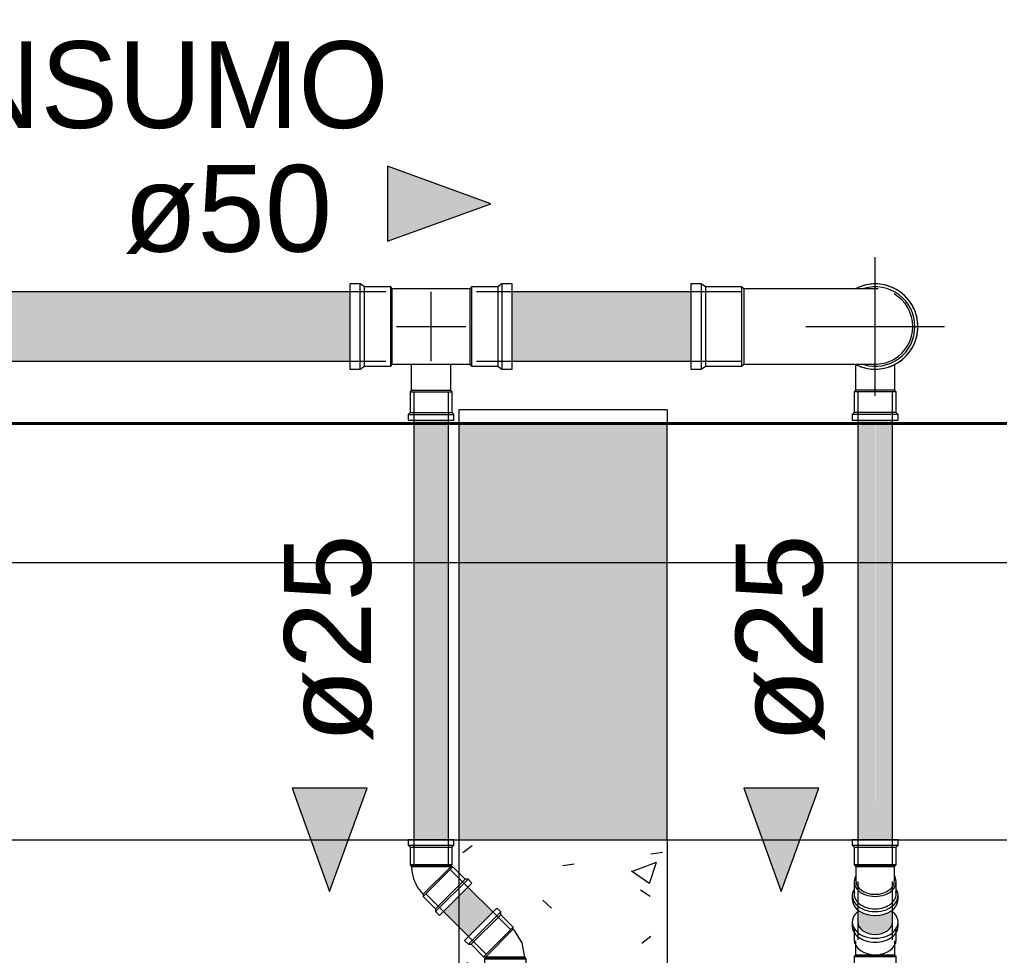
# Model space of a CAD drawing. Header units: metres. Extents: x 15 to 69.3, y -12.4 to 16.4.
# Drawn here: x 26.909 to 27.615, y 2.367 to 3.041 of the extents above; entities that cross this region are included whole.
import ezdxf

# ---------------------------------------------------------------- set-up
doc = ezdxf.new("R2010")
doc.units = ezdxf.units.M
doc.layers.add('1095_ARQ_BASE_COBERTA_dwg', color=7, linetype='Continuous', lineweight=5, true_color=0x767676)
doc.layers.add('A-FLOR', color=7, linetype='Continuous', lineweight=9, true_color=0x007f00)
for name, color, linetype, lineweight in [('A-DETL', 7, 'Continuous', 5), ('A-DETL-GENF', 7, 'Continuous', 5), ('A-WALL', 7, 'Continuous', 9), ('G-ANNO-TEXT', 7, 'Continuous', 5), ('KIRYA - PAREDE', 7, 'Continuous', 40), ('KIRYA - PAREDE VISTA', 7, 'Continuous', 15), ('KIRYA - PISO', 7, 'Continuous', 5), ('P-PIPE', 7, 'Continuous', 5), ('P-PIPE-CNTR', 7, 'Continuous', 5), ('P-PIPE-IDEN', 7, 'Continuous', 5), ('S-COLS', 7, 'Continuous', 5), ('VEGETAÇÃO', 7, 'Continuous', 5)]:
    doc.layers.add(name, color=color, linetype=linetype, lineweight=lineweight)
doc.styles.add('Arial_1', font='arial.ttf', dxfattribs={"height": 0.0625})
doc.styles.add('Century Gothic_3', font='GOTHIC.TTF', dxfattribs={"height": 0.0625})

# ---------------------------------------------------------------- blocks, each defined once
blk = doc.blocks.new('Pilar retangular - 15 x 30 cm-V18-AA')
at = {"layer": 'S-COLS', "true_color": 0xeaeaea}
h = blk.add_hatch(dxfattribs=at)
h.set_pattern_fill('FP_4', color=254, style=0, pattern_type=2)
h.set_pattern_definition([(50, (-13.363, 1.373), (0.18219, -0.015938), [0.01905, -0.20955]), (355, (-13.363, 1.373), (-0.035242, 0.191059), [0.01524, -0.16764]), (100.451, (-13.348, 1.371), (0.146942, 0.17512), [0.01619, -0.17809]), (46.184, (-13.363, 1.423), (0.271077, -0.042045), [0.02857, -0.31432]), (96.636, (-13.34, 1.42), (0.237407, 0.247433), [0.02429, -0.26714]), (351.184, (-13.363, 1.423), (0.237406, 0.24743), [0.02286, -0.25146]), (21, (-13.338, 1.411), (0.15162, -0.102267), [0.01905, -0.20955]), (326, (-13.338, 1.411), (0.061803, 0.18419), [0.01524, -0.16764]), (71.451, (-13.325, 1.402), (0.213418, 0.081924), [0.01619, -0.17809]), (37.5, (-13.363, 1.373), (0.0030864, 0.084551), [0.00838, -0.15723, 0.00838, -0.1618, -0.16827]), (37.5, (-13.363, 1.373), (0.0030864, 0.084551), [-0.33579, 0.00838, -0.15989]), (7.5, (-13.363, 1.373), (0.066816, 0.100178), [0.00838, -0.08865, 0.00838, -0.15342, -0.06413]), (7.5, (-13.363, 1.373), (0.066816, 0.100178), [-0.25883, 0.00838, -0.05575]), (327.5, (-13.42, 1.373), (0.1355866, -0.0057276), [0.00838, -0.05512, 0.00838, -0.18974, -0.26289]), (327.5, (-13.42, 1.373), (0.1355866, -0.0057276), [-0.26162, 0.00838, -0.25451]), (317.5, (-13.445, 1.373), (0.148125, 0.025429), [0.00838, -0.07417, 0.00838, -0.12319, -0.18669]), (317.5, (-13.445, 1.373), (0.148125, 0.025429), [-0.21412, 0.00838, -0.17831])])
h.paths.add_polyline_path([(-13.38163, 2.37221), (-13.38138, 2.36974), (-13.3814, 2.36997)])
h.paths.add_polyline_path([(-13.38108, 0), (-13.27781, 0), (-13.27781, 0.18357), (-13.2791, 0.1835), (-13.28212, 0.18406), (-13.28535, 0.18616), (-13.28631, 0.1872), (-13.28768, 0.18571), (-13.29057, 0.18405), (-13.29432, 0.18354), (-13.29837, 0.18375), (-13.30097, 0.18501), (-13.30496, 0.1849), (-13.30624, 0.18439), (-13.30807, 0.18393), (-13.31131, 0.1835), (-13.31695, 0.18449), (-13.3227, 0.18812), (-13.32362, 0.18917), (-13.32589, 0.19246), (-13.32756, 0.19713), (-13.32729, 0.20391), (-13.32724, 0.20427), (-13.32533, 0.20962), (-13.32534, 0.22094), (-13.32528, 0.24605), (-13.32618, 0.24699), (-13.32618, 0.26199), (-13.32756, 0.26339), (-13.32756, 0.26739), (-13.32381, 0.26739), (-13.32395, 0.5665), (-13.32781, 0.5665), (-13.32781, 0.5705), (-13.32641, 0.5719), (-13.32641, 0.5846), (-13.32535, 0.5857), (-13.32402, 0.59389), (-13.32155, 0.59987), (-13.31643, 0.60619), (-13.31072, 0.61043), (-13.3034, 0.6132), (-13.29685, 0.61419), (-13.29591, 0.6151), (-13.28321, 0.6151), (-13.28181, 0.6165), (-13.27781, 0.6165), (-13.27781, 2.45), (-13.42781, 2.45), (-13.42771, 2.42609), (-13.42289, 2.42154), (-13.4209, 2.42126), (-13.41834, 2.41871), (-13.42117, 2.41588), (-13.40326, 2.39797), (-13.40033, 2.4007), (-13.3976, 2.39767), (-13.39737, 2.39575), (-13.38862, 2.38701), (-13.38837, 2.38514), (-13.38242, 2.37623), (-13.38163, 2.37221), (-13.38012, 2.36521), (-13.37921, 2.36427), (-13.37921, 2.35157), (-13.37781, 2.35017), (-13.37781, 2.34617), (-13.38181, 2.34617), (-13.38181, 1.8338), (-13.37881, 1.8338), (-13.37881, 1.7662), (-13.38181, 1.7662), (-13.38166, 1.432), (-13.37781, 1.432), (-13.37781, 1.428), (-13.37921, 1.4266), (-13.37921, 1.4105), (-13.38027, 1.4094), (-13.38012, 1.39044), (-13.37921, 1.3895), (-13.37921, 1.3734), (-13.37781, 1.372), (-13.37781, 1.368), (-13.38181, 1.368), (-13.38155, 1.16739), (-13.37781, 1.16739), (-13.37806, 1.16339), (-13.37944, 1.16199), (-13.37944, 1.14699), (-13.38048, 1.14589), (-13.38028, 1.12269), (-13.37996, 1.10812), (-13.37823, 1.10324), (-13.37781, 1.1), (-13.37881, 1.09435), (-13.38223, 1.08886), (-13.38348, 1.08769), (-13.38677, 1.08541), (-13.39144, 1.08375), (-13.39771, 1.08395), (-13.39939, 1.0844), (-13.40329, 1.08596), (-13.40861, 1.08596), (-13.40971, 1.0849), (-13.42264, 1.0849), (-13.42381, 1.08375), (-13.42781, 1.0835), (-13.42781, 0)])
h.paths.add_polyline_path([(-13.28631, 0.2128), (-13.28493, 0.21429), (-13.28139, 0.21607), (-13.2791, 0.2165), (-13.27781, 0.2165), (-13.27781, 0.5835), (-13.28181, 0.5835), (-13.28339, 0.5849), (-13.29621, 0.58519), (-13.29701, 0.58596), (-13.29727, 0.58618), (-13.29774, 0.5857), (-13.29699, 0.58541), (-13.29621, 0.5846), (-13.29621, 0.5719), (-13.29481, 0.5705), (-13.29481, 0.5665), (-13.29881, 0.5665), (-13.29855, 0.26739), (-13.29481, 0.26739), (-13.29537, 0.26307), (-13.29644, 0.26199), (-13.29644, 0.24699), (-13.29748, 0.24589), (-13.29727, 0.21761), (-13.29724, 0.21631), (-13.29241, 0.2163), (-13.29049, 0.21594), (-13.28735, 0.21393), (-13.28656, 0.21308)])
h.paths.add_polyline_path([(-13.40835, 1.11404), (-13.40834, 1.11404), (-13.40829, 1.14605), (-13.40918, 1.14699), (-13.40918, 1.16199), (-13.41056, 1.16339), (-13.41056, 1.16739), (-13.40681, 1.16739), (-13.40695, 1.368), (-13.41081, 1.368), (-13.41081, 1.372), (-13.40941, 1.3734), (-13.40941, 1.3849), (-13.42091, 1.3849), (-13.42231, 1.3835), (-13.42631, 1.3835), (-13.42631, 1.3875), (-13.42781, 1.38736), (-13.42781, 1.1165), (-13.42349, 1.11594), (-13.42241, 1.11487), (-13.40947, 1.11487), (-13.40861, 1.11404)])
h.paths.add_polyline_path([(-13.42631, 1.4125), (-13.42631, 1.4165), (-13.42231, 1.4165), (-13.42091, 1.4151), (-13.40941, 1.4151), (-13.40941, 1.4266), (-13.41081, 1.428), (-13.41081, 1.432), (-13.40681, 1.432), (-13.40681, 1.7662), (-13.40981, 1.7662), (-13.40981, 1.78372), (-13.42781, 1.78273), (-13.42781, 1.4125), (-13.42646, 1.4125)])
h.paths.add_polyline_path([(-13.40981, 1.81628), (-13.40981, 1.8338), (-13.40681, 1.8338), (-13.40695, 2.34617), (-13.41081, 2.34617), (-13.41081, 2.35017), (-13.40941, 2.35157), (-13.40941, 2.36427), (-13.40811, 2.36537), (-13.40797, 2.36563), (-13.40814, 2.36594), (-13.4085, 2.36563), (-13.41003, 2.36571), (-13.41896, 2.37463), (-13.42094, 2.37463), (-13.42377, 2.37746), (-13.42094, 2.38029), (-13.42781, 2.38716), (-13.42781, 1.81719), (-13.41365, 1.81648)])
h.paths.add_polyline_path([(-13.27781, 2.75), (-13.27781, 2.76), (-13.42781, 2.76), (-13.42781, 2.75), (-13.38108, 2.75)])
at = {"layer": 'S-COLS', "color": 253, "true_color": 0xaaaaaa}
for p, q in [((-13.42781, 2.76), (-13.42781, 2.75)), ((-13.27781, 2.76), (-13.42781, 2.76)), ((-13.27781, 2.76), (-13.27781, 2.75)), ((-13.42781, 2.45), (-13.42781, 0)), ((-13.27781, 2.45), (-13.27781, 0))]:
    blk.add_line(p, q, dxfattribs=at)
blk = doc.blocks.new('1095_ARQ_BASE_COBERTA_dwg_A$C015C14DD-V19-AA')
at = {"layer": 'VEGETAÇÃO', "flags": 128}
blk.add_lwpolyline([(-13.756, 2.75), (-14.03026, 2.75), (-13.69068, 2.75)], dxfattribs=at)
blk = doc.blocks.new('1095_ARQ_BASE_COBERTA_dwg-3608433-AA')
at = {"layer": 'KIRYA - PAREDE'}
blk.add_line((-11.81796, 2.75), (-13.86098, 2.75), dxfattribs=at)
at = {"layer": 'KIRYA - PAREDE VISTA'}
for p, q in [((-13.46031, 2.75), (-15.98629, 2.75)), ((-14.09111, 2.75), (-11.81796, 2.75)), ((-11.81796, 2.75), (-14.07019, 2.75)), ((-13.62734, 2.75), (-13.96548, 2.75)), ((-13.62734, 2.75), (-13.79641, 2.75)), ((-13.41109, 2.75), (-13.58016, 2.75)), ((-13.24202, 2.75), (-13.58016, 2.75)), ((-11.81796, 2.75), (-13.43534, 2.75)), ((-13.24202, 2.75), (-13.41109, 2.75)), ((-13.19389, 2.75), (-12.49389, 2.75)), ((-12.49389, 2.75), (-13.19389, 2.75)), ((-13.09389, 2.75), (-12.59389, 2.75)), ((-12.59389, 2.75), (-13.09389, 2.75))]:
    blk.add_line(p, q, dxfattribs=at)
at = {"layer": 'KIRYA - PISO'}
for p, q in [((-11.81764, 2.75), (-15.98641, 2.75)), ((-11.81796, 2.75), (-15.98629, 2.75)), ((-11.81796, 2.75), (-15.98629, 2.75)), ((-11.81796, 2.75), (-15.98629, 2.75)), ((-11.81796, 2.75), (-15.98629, 2.75)), ((-11.8178, 2.75), (-15.5673, 2.75)), ((-11.8178, 2.75), (-13.5673, 2.75))]:
    blk.add_line(p, q, dxfattribs=at)
at = {"layer": 'KIRYA - PISO', "flags": 128}
blk.add_lwpolyline([(-11.81796, 2.75), (-15.81001, 2.75), (-15.98629, 2.75)], dxfattribs=at)
blk.add_blockref('1095_ARQ_BASE_COBERTA_dwg_A$C015C14DD-V19-AA', (0, 0))
blk = doc.blocks.new('AF_Soldavel_Curva 45_90 - Standard-3612645-AA')
at = {"layer": 'P-PIPE'}
for p, q in [((-13.25315, 2.85075), (-13.26065, 2.85075)), ((-13.26065, 2.85075), (-13.26065, 2.82)), ((-13.25015, 2.84865), (-13.25315, 2.85075)), ((-13.25315, 2.85075), (-13.25315, 2.82)), ((-13.22425, 2.84865), (-13.25015, 2.84865)), ((-13.25015, 2.84865), (-13.25015, 2.82)), ((-13.22255, 2.84715), (-13.22425, 2.84865)), ((-13.22425, 2.84865), (-13.22425, 2.82)), ((-13.22255, 2.84715), (-13.22255, 2.82)), ((-13.26065, 2.82), (-13.26065, 2.78925)), ((-13.25315, 2.82), (-13.25315, 2.78925)), ((-13.25015, 2.82), (-13.25015, 2.79135)), ((-13.22425, 2.82), (-13.22425, 2.79135)), ((-13.22255, 2.82), (-13.22255, 2.79285)), ((-13.26065, 2.78925), (-13.25315, 2.78925)), ((-13.25315, 2.78925), (-13.25015, 2.79135)), ((-13.25015, 2.79135), (-13.22425, 2.79135)), ((-13.22425, 2.79135), (-13.22255, 2.79285))]:
    blk.add_line(p, q, dxfattribs=at)
at = {"layer": 'P-PIPE', "flags": 128}
for points in [[(-13.12781, 2.84715), (-13.12788, 2.84715), (-13.12811, 2.84715), (-13.12849, 2.84715), (-13.12902, 2.84715), (-13.12969, 2.84715), (-13.13052, 2.84715), (-13.1315, 2.84715), (-13.13262, 2.84715), (-13.13388, 2.84715), (-13.13528, 2.84715), (-13.13683, 2.84715), (-13.13851, 2.84715), (-13.14033, 2.84715), (-13.14228, 2.84715), (-13.14435, 2.84715), (-13.14656, 2.84715), (-13.14888, 2.84715), (-13.15132, 2.84715), (-13.15388, 2.84715), (-13.15654, 2.84715), (-13.15931, 2.84715), (-13.16218, 2.84715), (-13.16515, 2.84715), (-13.16821, 2.84715), (-13.17136, 2.84715), (-13.17459, 2.84715), (-13.17789, 2.84715), (-13.18127, 2.84715), (-13.18471, 2.84715), (-13.18822, 2.84715), (-13.19178, 2.84715), (-13.19538, 2.84715), (-13.19903, 2.84715), (-13.20272, 2.84715), (-13.20644, 2.84715), (-13.21019, 2.84715), (-13.21396, 2.84715), (-13.21774, 2.84715), (-13.22152, 2.84715), (-13.22255, 2.84715)], [(-13.22255, 2.79285), (-13.21876, 2.79285), (-13.21498, 2.79285), (-13.2112, 2.79285), (-13.20745, 2.79285), (-13.20372, 2.79285), (-13.20003, 2.79285), (-13.19636, 2.79285), (-13.19274, 2.79285), (-13.18917, 2.79285), (-13.18565, 2.79285), (-13.18219, 2.79285), (-13.1788, 2.79285), (-13.17547, 2.79285), (-13.17222, 2.79285), (-13.16905, 2.79285), (-13.16597, 2.79285), (-13.16297, 2.79285), (-13.16008, 2.79285), (-13.15728, 2.79285), (-13.15458, 2.79285), (-13.152, 2.79285), (-13.14953, 2.79285), (-13.14717, 2.79285), (-13.14494, 2.79285), (-13.14283, 2.79285), (-13.14084, 2.79285), (-13.13899, 2.79285), (-13.13727, 2.79285), (-13.13569, 2.79285), (-13.13424, 2.79285), (-13.13294, 2.79285), (-13.13178, 2.79285), (-13.13077, 2.79285), (-13.1299, 2.79285), (-13.12918, 2.79285), (-13.12862, 2.79285), (-13.1282, 2.79285), (-13.12793, 2.79285), (-13.12781, 2.79285), (-13.12781, 2.79285)]]:
    blk.add_lwpolyline(points, dxfattribs=at)
at = {"layer": 'P-PIPE'}
for radius, start, end in [(0.03075, 101.97499, 117.48035), (0.03075, 0, 117.18011), (0.02865, 0, 106.38036), (0.03075, 83.30854, 96.68532), (0.02715, 84.69873, 91.79975), (0.03075, 41.97351, 78.02056), (0.02715, 0, 60), (0.03075, 23.3065, 36.68327), (0.03075, 0, 18.01852), (0.03075, 242.6621, 0), (0.02865, 253.38743, 0), (0.02715, 300.43865, 0), (0.03075, 341.98148, 0), (0.03075, 323.31673, 336.6935), (0.02715, 268.19018, 300), (0.03075, 281.97944, 318.02649), (0.03075, 242.38401, 258.02501), (0.03075, 263.31468, 276.69146)]:
    blk.add_arc((-13.12781, 2.82), radius, start, end, dxfattribs=at)
blk = doc.blocks.new('Joelho 45_90 - Agua Fria_Soldavel - MEP - Tigre - Standard-V26-AA')
at = {"layer": 'P-PIPE'}
for p, q in [((-13.14431, 2.39064), (-13.14431, 2.38781)), ((-13.14291, 2.38682), (-13.14291, 2.37784)), ((-13.11271, 2.37784), (-13.11271, 2.38682)), ((-13.11131, 2.38781), (-13.11131, 2.39064)), ((-13.14185, 2.36688), (-13.14291, 2.36578)), ((-13.14291, 2.36578), (-13.12781, 2.36578)), ((-13.14291, 2.36578), (-13.14291, 2.35308)), ((-13.12781, 2.36578), (-13.14291, 2.36578)), ((-13.12781, 2.36688), (-13.14185, 2.36688)), ((-13.14185, 2.36688), (-13.12781, 2.36688)), ((-13.13184, 2.36755), (-13.13156, 2.3675)), ((-13.11377, 2.36688), (-13.12781, 2.36688)), ((-13.12781, 2.36688), (-13.11377, 2.36688)), ((-13.12781, 2.36578), (-13.11271, 2.36578)), ((-13.11271, 2.36578), (-13.12781, 2.36578)), ((-13.12405, 2.3675), (-13.12377, 2.36755)), ((-13.11271, 2.36578), (-13.11377, 2.36688)), ((-13.11271, 2.35308), (-13.11271, 2.36578)), ((-13.14291, 2.35308), (-13.14431, 2.35168)), ((-13.14431, 2.35168), (-13.14431, 2.34768)), ((-13.14431, 2.35168), (-13.12781, 2.35168)), ((-13.14291, 2.35308), (-13.12781, 2.35308)), ((-13.12781, 2.35308), (-13.11271, 2.35308)), ((-13.12781, 2.35168), (-13.11131, 2.35168)), ((-13.11131, 2.35168), (-13.11271, 2.35308)), ((-13.11131, 2.34768), (-13.11131, 2.35168)), ((-13.14431, 2.34768), (-13.12781, 2.34768)), ((-13.12781, 2.34768), (-13.11131, 2.34768))]:
    blk.add_line(p, q, dxfattribs=at)
at = {"layer": 'P-PIPE', "flags": 128}
for points in [[(-13.14185, 2.36688), (-13.14185, 2.36746), (-13.14185, 2.36803), (-13.14185, 2.3686), (-13.14185, 2.36917), (-13.14185, 2.36974), (-13.14185, 2.3703), (-13.14185, 2.37086), (-13.14185, 2.37141), (-13.14185, 2.37195), (-13.14185, 2.37249), (-13.14185, 2.37301), (-13.14185, 2.37353), (-13.14185, 2.37404), (-13.14185, 2.37453), (-13.14185, 2.37501), (-13.14185, 2.37548), (-13.14185, 2.37594), (-13.14185, 2.37638), (-13.14185, 2.3768), (-13.14185, 2.37706)], [(-13.11377, 2.37706), (-13.11377, 2.37665), (-13.11377, 2.37622), (-13.11377, 2.37577), (-13.11377, 2.37531), (-13.11377, 2.37484), (-13.11377, 2.37435), (-13.11377, 2.37385), (-13.11377, 2.37334), (-13.11377, 2.37282), (-13.11377, 2.37229), (-13.11377, 2.37176), (-13.11377, 2.37121), (-13.11377, 2.37066), (-13.11377, 2.3701), (-13.11377, 2.36954), (-13.11377, 2.36897), (-13.11377, 2.3684), (-13.11377, 2.36782), (-13.11377, 2.36725), (-13.11377, 2.36688)]]:
    blk.add_lwpolyline(points, dxfattribs=at)
at = {"layer": 'P-PIPE'}
for centre, major_axis, start_param, end_param in [((-13.12781, 2.39064), (0.0165, 0), 2.439336, 4.712389), ((-13.12781, 2.39064), (0.0165, 0), 4.712389, 6.985442), ((-13.12781, 2.38781), (0.0165, 0), 3.070015, 4.712389), ((-13.12781, 2.39064), (0.0125, 0), 3.141593, 6.283185), ((-13.12781, 2.38781), (0.0165, 0), 4.712389, 6.354763), ((-13.12781, 2.37784), (0.0151, 0), 3.141593, 4.712389), ((-13.12781, 2.37784), (0.0151, 0), 3.141593, 4.712389), ((-13.12781, 2.37784), (0.0151, 0), 4.712389, 6.283185), ((-13.12781, 2.37784), (0.0151, 0), 4.712389, 6.283185), ((-13.12781, 2.37706), (0.01404, 0), 4.441885, 4.45059), ((-13.12781, 2.37706), (0.01404, 0), 4.974188, 4.982893)]:
    blk.add_ellipse(centre, major_axis=major_axis, ratio=0.707107, start_param=start_param, end_param=end_param, dxfattribs=at)
blk = doc.blocks.new('AF_Soldavel_Curva 45_90 - Standard-3502160-AA')
at = {"layer": 'P-PIPE'}
for p, q in [((-13.14185, 2.77411), (-13.14291, 2.77301)), ((-13.14291, 2.77301), (-13.14291, 2.75801)), ((-13.12781, 2.77301), (-13.14291, 2.77301)), ((-13.12781, 2.77411), (-13.14185, 2.77411)), ((-13.11377, 2.77411), (-13.12781, 2.77411)), ((-13.11271, 2.77301), (-13.12781, 2.77301)), ((-13.11271, 2.77301), (-13.11377, 2.77411)), ((-13.11271, 2.75801), (-13.11271, 2.77301)), ((-13.14291, 2.75801), (-13.14431, 2.75661)), ((-13.14431, 2.75661), (-13.14431, 2.75261)), ((-13.12781, 2.75661), (-13.14431, 2.75661)), ((-13.12781, 2.75801), (-13.14291, 2.75801)), ((-13.11271, 2.75801), (-13.12781, 2.75801)), ((-13.11131, 2.75661), (-13.12781, 2.75661)), ((-13.11131, 2.75661), (-13.11271, 2.75801)), ((-13.11131, 2.75261), (-13.11131, 2.75661)), ((-13.14431, 2.75261), (-13.12781, 2.75261)), ((-13.12781, 2.75261), (-13.11131, 2.75261))]:
    blk.add_line(p, q, dxfattribs=at)
at = {"layer": 'P-PIPE', "flags": 128}
for points in [[(-13.14185, 2.77411), (-13.14185, 2.78739), (-13.14185, 2.79288)], [(-13.11377, 2.79288), (-13.11377, 2.79183), (-13.11377, 2.77882), (-13.11377, 2.77411)]]:
    blk.add_lwpolyline(points, dxfattribs=at)
blk = doc.blocks.new('Joelho 45_90 - Agua Fria_Soldavel - MEP - Tigre - Standard-V27-AA')
at = {"layer": 'P-PIPE'}
for p, q in [((-13.14431, 2.45), (-13.14431, 2.446)), ((-13.12781, 2.45), (-13.14431, 2.45)), ((-13.11131, 2.45), (-13.12781, 2.45)), ((-13.11131, 2.446), (-13.11131, 2.45)), ((-13.14431, 2.446), (-13.14291, 2.4446)), ((-13.14431, 2.446), (-13.12781, 2.446)), ((-13.14291, 2.4446), (-13.14291, 2.4319)), ((-13.14291, 2.4446), (-13.12781, 2.4446)), ((-13.12781, 2.446), (-13.11131, 2.446)), ((-13.12781, 2.4446), (-13.11271, 2.4446)), ((-13.11271, 2.4446), (-13.11131, 2.446)), ((-13.11271, 2.4319), (-13.11271, 2.4446)), ((-13.14291, 2.4319), (-13.14185, 2.4308)), ((-13.12781, 2.4319), (-13.14291, 2.4319)), ((-13.14291, 2.4319), (-13.12781, 2.4319)), ((-13.14185, 2.4308), (-13.12781, 2.4308)), ((-13.12781, 2.4308), (-13.14185, 2.4308)), ((-13.11271, 2.4319), (-13.12781, 2.4319)), ((-13.12781, 2.4319), (-13.11271, 2.4319)), ((-13.12781, 2.4308), (-13.11377, 2.4308)), ((-13.11377, 2.4308), (-13.12781, 2.4308)), ((-13.11377, 2.4308), (-13.11271, 2.4319)), ((-13.14291, 2.41984), (-13.14291, 2.41086)), ((-13.11271, 2.41086), (-13.11271, 2.41984)), ((-13.14431, 2.40987), (-13.14431, 2.40704)), ((-13.11131, 2.40704), (-13.11131, 2.40987))]:
    blk.add_line(p, q, dxfattribs=at)
at = {"layer": 'P-PIPE', "flags": 128}
for points in [[(-13.14185, 2.4308), (-13.14185, 2.43022), (-13.14185, 2.42965), (-13.14185, 2.42908), (-13.14185, 2.42851), (-13.14185, 2.42794), (-13.14185, 2.42738), (-13.14185, 2.42682), (-13.14185, 2.42627), (-13.14185, 2.42573), (-13.14185, 2.42519), (-13.14185, 2.42467), (-13.14185, 2.42415), (-13.14185, 2.42364), (-13.14185, 2.42315), (-13.14185, 2.42267), (-13.14185, 2.4222), (-13.14185, 2.42175), (-13.14185, 2.4213), (-13.14185, 2.42088), (-13.14185, 2.42062)], [(-13.11377, 2.42062), (-13.11377, 2.42103), (-13.11377, 2.42146), (-13.11377, 2.42191), (-13.11377, 2.42237), (-13.11377, 2.42284), (-13.11377, 2.42333), (-13.11377, 2.42383), (-13.11377, 2.42434), (-13.11377, 2.42486), (-13.11377, 2.42539), (-13.11377, 2.42592), (-13.11377, 2.42647), (-13.11377, 2.42702), (-13.11377, 2.42758), (-13.11377, 2.42815), (-13.11377, 2.42871), (-13.11377, 2.42929), (-13.11377, 2.42986), (-13.11377, 2.43043), (-13.11377, 2.4308)]]:
    blk.add_lwpolyline(points, dxfattribs=at)
at = {"layer": 'P-PIPE'}
for centre, major_axis, start_param, end_param in [((-13.12781, 2.41984), (0.0151, 0), 2.779503, 4.712389), ((-13.12781, 2.41984), (0.0151, 0), 2.779503, 4.712389), ((-13.12781, 2.41984), (0.0151, 0), 4.712389, 6.65054), ((-13.12781, 2.41984), (0.0151, 0), 4.712389, 6.65054), ((-13.12781, 2.42062), (0.01404, 0), 3.141593, 4.712389), ((-13.12781, 2.42062), (0.01404, 0), 3.141593, 4.712389), ((-13.12781, 2.42062), (0.01404, 0), 4.712389, 6.283185), ((-13.12781, 2.42062), (0.01404, 0), 4.712389, 6.283185), ((-13.12781, 2.40987), (0.0165, 0), 2.741546, 4.712389), ((-13.12781, 2.41086), (0.0151, 0), 3.017762, 4.712389), ((-13.12781, 2.40987), (0.0165, 0), 4.712389, 6.683232), ((-13.12781, 2.41086), (0.0151, 0), 4.712389, 6.407016), ((-13.12781, 2.40704), (0.0165, 0), 3.141593, 4.712389), ((-13.12781, 2.40704), (0.0165, 0), 4.712389, 6.283185)]:
    blk.add_ellipse(centre, major_axis=major_axis, ratio=0.707107, start_param=start_param, end_param=end_param, dxfattribs=at)
blk = doc.blocks.new('Te_Reducao - Agua Fria_Soldavel - MEP - Tigre - Standard-3611339-AA')
at = {"layer": 'P-PIPE'}
for p, q in [((-13.49881, 2.85075), (-13.50631, 2.85075)), ((-13.50631, 2.85075), (-13.50631, 2.82)), ((-13.49581, 2.84865), (-13.49881, 2.85075)), ((-13.49881, 2.82), (-13.49881, 2.85075)), ((-13.47691, 2.84865), (-13.49581, 2.84865)), ((-13.49581, 2.82), (-13.49581, 2.84865)), ((-13.47581, 2.84715), (-13.47691, 2.84865)), ((-13.47691, 2.82), (-13.47691, 2.84865)), ((-13.44781, 2.84715), (-13.47581, 2.84715)), ((-13.47581, 2.82), (-13.47581, 2.84715)), ((-13.41981, 2.84715), (-13.44781, 2.84715)), ((-13.41871, 2.84865), (-13.41981, 2.84715)), ((-13.41981, 2.84715), (-13.41981, 2.82)), ((-13.39981, 2.84865), (-13.41871, 2.84865)), ((-13.41871, 2.84865), (-13.41871, 2.82)), ((-13.39681, 2.85075), (-13.39981, 2.84865)), ((-13.39981, 2.84865), (-13.39981, 2.82)), ((-13.38931, 2.85075), (-13.39681, 2.85075)), ((-13.39681, 2.85075), (-13.39681, 2.82)), ((-13.38931, 2.82), (-13.38931, 2.85075)), ((-13.50631, 2.82), (-13.50631, 2.78925)), ((-13.49881, 2.78925), (-13.49881, 2.82)), ((-13.49581, 2.79135), (-13.49581, 2.82)), ((-13.47691, 2.79135), (-13.47691, 2.82)), ((-13.47581, 2.79285), (-13.47581, 2.82)), ((-13.41981, 2.82), (-13.41981, 2.79285)), ((-13.41871, 2.82), (-13.41871, 2.79135)), ((-13.39981, 2.82), (-13.39981, 2.79135)), ((-13.39681, 2.82), (-13.39681, 2.78925)), ((-13.38931, 2.78925), (-13.38931, 2.82)), ((-13.50631, 2.78925), (-13.49881, 2.78925)), ((-13.49881, 2.78925), (-13.49581, 2.79135)), ((-13.49581, 2.79135), (-13.47691, 2.79135)), ((-13.47691, 2.79135), (-13.47581, 2.79285)), ((-13.47581, 2.79285), (-13.44781, 2.79285)), ((-13.44781, 2.79285), (-13.41981, 2.79285)), ((-13.41981, 2.79285), (-13.41871, 2.79135)), ((-13.41871, 2.79135), (-13.39981, 2.79135)), ((-13.39981, 2.79135), (-13.39681, 2.78925)), ((-13.39681, 2.78925), (-13.38931, 2.78925))]:
    blk.add_line(p, q, dxfattribs=at)
blk = doc.blocks.new('Joelho 45_90 - Agua Fria_Soldavel - MEP - Tigre - Standard-V31-AA')
at = {"layer": 'P-PIPE'}
for p, q in [((-13.40043, 2.4008), (-13.42377, 2.37746)), ((-13.3976, 2.39797), (-13.40043, 2.4008)), ((-13.42094, 2.37463), (-13.3976, 2.39797)), ((-13.41896, 2.37463), (-13.3976, 2.39599)), ((-13.3976, 2.39599), (-13.3976, 2.39797)), ((-13.38862, 2.38701), (-13.3976, 2.39599)), ((-13.38862, 2.38701), (-13.40998, 2.36565)), ((-13.40998, 2.36565), (-13.38862, 2.38701)), ((-13.3886, 2.38548), (-13.38862, 2.38701)), ((-13.40845, 2.36563), (-13.3886, 2.38548)), ((-13.3886, 2.38548), (-13.40845, 2.36563)), ((-13.42377, 2.37746), (-13.42094, 2.37463)), ((-13.42094, 2.37463), (-13.41896, 2.37463)), ((-13.41896, 2.37463), (-13.40998, 2.36565)), ((-13.40998, 2.36565), (-13.40845, 2.36563)), ((-13.40835, 2.36537), (-13.40941, 2.36427)), ((-13.40845, 2.36563), (-13.40835, 2.36537)), ((-13.38027, 2.36537), (-13.40835, 2.36537)), ((-13.40835, 2.36537), (-13.38027, 2.36537)), ((-13.37921, 2.36427), (-13.38027, 2.36537)), ((-13.40941, 2.36427), (-13.37921, 2.36427)), ((-13.40941, 2.36427), (-13.40941, 2.35157)), ((-13.37921, 2.36427), (-13.40941, 2.36427)), ((-13.37921, 2.35157), (-13.37921, 2.36427)), ((-13.40941, 2.35157), (-13.41081, 2.35017)), ((-13.40941, 2.35157), (-13.37921, 2.35157)), ((-13.37781, 2.35017), (-13.37921, 2.35157)), ((-13.41081, 2.35017), (-13.41081, 2.34617)), ((-13.41081, 2.35017), (-13.37781, 2.35017)), ((-13.41081, 2.34617), (-13.37781, 2.34617)), ((-13.37781, 2.34617), (-13.37781, 2.35017))]:
    blk.add_line(p, q, dxfattribs=at)
at = {"layer": 'P-PIPE', "flags": 128}
blk.add_lwpolyline([(-13.38027, 2.36537), (-13.38222, 2.37573), (-13.38782, 2.38467), (-13.3886, 2.38548)], dxfattribs=at)
blk = doc.blocks.new('Joelho 45_90 - Agua Fria_Soldavel - MEP - Tigre - Standard-V32-AA')
at = {"layer": 'P-PIPE'}
for p, q in [((-13.46431, 2.45), (-13.46431, 2.446)), ((-13.43131, 2.45), (-13.46431, 2.45)), ((-13.43131, 2.446), (-13.43131, 2.45)), ((-13.46431, 2.446), (-13.46291, 2.4446)), ((-13.46431, 2.446), (-13.43131, 2.446)), ((-13.46291, 2.4446), (-13.46291, 2.4319)), ((-13.46291, 2.4446), (-13.43271, 2.4446)), ((-13.43271, 2.4446), (-13.43131, 2.446)), ((-13.43271, 2.4319), (-13.43271, 2.4446)), ((-13.46291, 2.4319), (-13.46185, 2.4308)), ((-13.43271, 2.4319), (-13.46291, 2.4319)), ((-13.46291, 2.4319), (-13.43271, 2.4319)), ((-13.46185, 2.4308), (-13.43377, 2.4308)), ((-13.43377, 2.4308), (-13.46185, 2.4308)), ((-13.43366, 2.43055), (-13.45352, 2.41069)), ((-13.45352, 2.41069), (-13.43366, 2.43055)), ((-13.45349, 2.40916), (-13.43213, 2.43052)), ((-13.43213, 2.43052), (-13.45349, 2.40916)), ((-13.43377, 2.4308), (-13.43271, 2.4319)), ((-13.43213, 2.43052), (-13.43366, 2.43055)), ((-13.42315, 2.42154), (-13.43213, 2.43052)), ((-13.44451, 2.40018), (-13.42315, 2.42154)), ((-13.4438, 2.39891), (-13.42117, 2.42154)), ((-13.44168, 2.39537), (-13.41834, 2.41871)), ((-13.42117, 2.42154), (-13.42315, 2.42154)), ((-13.41834, 2.41871), (-13.42117, 2.42154)), ((-13.45352, 2.41069), (-13.45349, 2.40916)), ((-13.45349, 2.40916), (-13.44451, 2.40018)), ((-13.44451, 2.40018), (-13.44451, 2.3982)), ((-13.44451, 2.3982), (-13.4439, 2.39881)), ((-13.44451, 2.3982), (-13.44168, 2.39537))]:
    blk.add_line(p, q, dxfattribs=at)
at = {"layer": 'P-PIPE', "flags": 128}
for points in [[(-13.46185, 2.4308), (-13.46182, 2.42966), (-13.46176, 2.42853), (-13.46164, 2.4274), (-13.46148, 2.42627), (-13.46128, 2.42515), (-13.46103, 2.42404), (-13.46074, 2.42294), (-13.4604, 2.42185), (-13.46002, 2.42078), (-13.4596, 2.41972), (-13.45914, 2.41869), (-13.45863, 2.41767), (-13.45809, 2.41667), (-13.4575, 2.41569), (-13.45688, 2.41474), (-13.45622, 2.41382), (-13.45552, 2.41292), (-13.45479, 2.41205), (-13.45402, 2.41121), (-13.45352, 2.41069)], [(-13.43366, 2.43055), (-13.43367, 2.43056), (-13.43368, 2.43057), (-13.43369, 2.43058), (-13.4337, 2.43059), (-13.43371, 2.4306), (-13.43371, 2.43061), (-13.43372, 2.43063), (-13.43373, 2.43064), (-13.43373, 2.43065), (-13.43374, 2.43066), (-13.43375, 2.43068), (-13.43375, 2.43069), (-13.43375, 2.43071), (-13.43376, 2.43072), (-13.43376, 2.43073), (-13.43376, 2.43075), (-13.43376, 2.43076), (-13.43377, 2.43078), (-13.43377, 2.43079), (-13.43377, 2.4308)]]:
    blk.add_lwpolyline(points, dxfattribs=at)
blk = doc.blocks.new('AF_Soldavel_Curva 45_90 - Standard-V33-AA')
at = {"layer": 'P-PIPE'}
for p, q in [((-13.46185, 2.77411), (-13.46291, 2.77301)), ((-13.46291, 2.77301), (-13.46291, 2.75801)), ((-13.46291, 2.77301), (-13.44781, 2.77301)), ((-13.46185, 2.77411), (-13.44781, 2.77411)), ((-13.44781, 2.77411), (-13.43377, 2.77411)), ((-13.44781, 2.77301), (-13.43271, 2.77301)), ((-13.43271, 2.77301), (-13.43377, 2.77411)), ((-13.43271, 2.75801), (-13.43271, 2.77301)), ((-13.46291, 2.75801), (-13.46431, 2.75661)), ((-13.46431, 2.75661), (-13.46431, 2.75261)), ((-13.46431, 2.75661), (-13.44781, 2.75661)), ((-13.46291, 2.75801), (-13.44781, 2.75801)), ((-13.44781, 2.75801), (-13.43271, 2.75801)), ((-13.44781, 2.75661), (-13.43131, 2.75661)), ((-13.43131, 2.75661), (-13.43271, 2.75801)), ((-13.43131, 2.75261), (-13.43131, 2.75661)), ((-13.46431, 2.75261), (-13.44781, 2.75261)), ((-13.44781, 2.75261), (-13.43131, 2.75261))]:
    blk.add_line(p, q, dxfattribs=at)
at = {"layer": 'P-PIPE', "flags": 128}
for points in [[(-13.46185, 2.77411), (-13.46185, 2.77595), (-13.46185, 2.77778), (-13.46185, 2.7796), (-13.46185, 2.78142), (-13.46185, 2.78323), (-13.46185, 2.78502), (-13.46185, 2.78679), (-13.46185, 2.78855), (-13.46185, 2.79028), (-13.46185, 2.79198), (-13.46185, 2.79306)], [(-13.43377, 2.79306), (-13.43377, 2.79244), (-13.43377, 2.79074), (-13.43377, 2.78901), (-13.43377, 2.78727), (-13.43377, 2.7855), (-13.43377, 2.78371), (-13.43377, 2.78191), (-13.43377, 2.7801), (-13.43377, 2.77827), (-13.43377, 2.77644), (-13.43377, 2.77461), (-13.43377, 2.77411)]]:
    blk.add_lwpolyline(points, dxfattribs=at)
blk = doc.blocks.new('Anotacao_Tuboseta - Fluxo 1-2612753-AA')
at = {"layer": 'P-PIPE-IDEN'}
blk.add_hatch(color=256, dxfattribs=at).paths.add_polyline_path([(-15.63293, 0.81861), (-15.68703, 0.81861), (-15.65998, 0.89293)])
for p, q in [((-15.65998, 0.89293), (-15.68703, 0.81861)), ((-15.63293, 0.81861), (-15.65998, 0.89293)), ((-15.68703, 0.81861), (-15.63293, 0.81861))]:
    blk.add_line(p, q, dxfattribs=at)
blk = doc.blocks.new('Anotacao_Tuboseta - Fluxo 2-2612755-AA')
at = {"layer": 'P-PIPE-IDEN'}
blk.add_hatch(color=256, dxfattribs=at).paths.add_polyline_path([(-13.49389, 2.48713), (-13.52094, 2.41281), (-13.54799, 2.48713)])
for p, q in [((-13.49389, 2.48713), (-13.54799, 2.48713)), ((-13.54799, 2.48713), (-13.52094, 2.41281)), ((-13.52094, 2.41281), (-13.49389, 2.48713))]:
    blk.add_line(p, q, dxfattribs=at)

msp = doc.modelspace()

# ---------------------------------------------------------------- hatches: boundary and pattern name
at = {"layer": 'A-DETL-GENF', "true_color": 0x808080}
h = msp.add_hatch(dxfattribs=at)
h.set_pattern_fill('FP_5', color=8, style=0, pattern_type=2)
h.set_pattern_definition([(50, (27.29014, 1.373), (0.1821895, -0.015938), [0.01905, -0.20955]), (355, (27.29014, 1.373), (-0.035242, 0.191059), [0.01524, -0.16764]), (100.451, (27.30514, 1.371), (0.146942, 0.17512), [0.01619, -0.17809]), (46.184, (27.29014, 1.423), (0.271077, -0.042045), [0.02857, -0.31432]), (96.636, (27.31314, 1.42), (0.237407, 0.247433), [0.02429, -0.26714]), (351.184, (27.29014, 1.423), (0.237406, 0.247428), [0.02286, -0.25146]), (21, (27.31514, 1.411), (0.15162, -0.102267), [0.01905, -0.20955]), (326, (27.31514, 1.411), (0.061803, 0.18419), [0.01524, -0.16764]), (71.451, (27.32814, 1.402), (0.213418, 0.081924), [0.01619, -0.17809]), (37.5, (27.290144, 1.373), (0.0030864, 0.084551), [0.00838, -0.15723, 0.00838, -0.1618, -0.16827]), (37.5, (27.290144, 1.373), (0.0030864, 0.084551), [-0.33579, 0.00838, -0.15989]), (7.5, (27.29014, 1.373), (0.0668157, 0.1001782), [0.00838, -0.08865, 0.00838, -0.15342, -0.06414]), (7.5, (27.29014, 1.373), (0.0668157, 0.1001782), [-0.25883, 0.00838, -0.05575]), (327.5, (27.233144, 1.373), (0.1355866, -0.0057276), [0.00838, -0.05512, 0.00838, -0.18974, -0.26289]), (327.5, (27.233144, 1.373), (0.1355866, -0.0057276), [-0.26162, 0.00838, -0.25451]), (317.5, (27.20814, 1.373), (0.1481253, 0.0254287), [0.00838, -0.07417, 0.00838, -0.12319, -0.18669]), (317.5, (27.20814, 1.373), (0.1481253, 0.0254287), [-0.21412, 0.00838, -0.17831])])
h.paths.add_polyline_path([(25.07534, -0.3), (25.22534, -0.3), (25.22534, 0), (25.07534, 0), (25.07534, -0.28607)])
h.paths.add_polyline_path([(28.72534, -0.3), (28.72534, 0), (28.57534, 0), (28.57534, -0.3)])
h.paths.add_polyline_path([(27.37534, -0.3), (27.37534, 0), (27.22534, 0), (27.22534, -0.3), (27.27206, -0.3)])
h.paths.add_polyline_path([(28.57534, 2.45), (28.72534, 2.45), (28.72534, 2.75), (28.57534, 2.75), (28.57534, 2.65)])
h.paths.add_polyline_path([(27.37534, 2.45), (27.37534, 2.75), (27.22534, 2.75), (27.22534, 2.45), (27.27206, 2.45)])
h.paths.add_polyline_path([(25.1879, 2.45), (25.22534, 2.45), (25.22534, 2.75), (25.07534, 2.75), (25.07534, 2.45)])
at = {"layer": 'P-PIPE', "true_color": 0x00ffff}
for points in [[(26.81615, 2.82), (27.14684, 2.82), (27.14684, 2.845), (26.76101, 2.84495), (26.76101, 2.82)], [(27.36976, 2.82), (27.3925, 2.82), (27.3925, 2.845), (27.26384, 2.84488), (27.26384, 2.82), (27.33719, 2.82)], [(27.1418, 2.795), (27.14684, 2.79519), (27.14684, 2.82), (26.76101, 2.82), (26.76101, 2.795), (27.01154, 2.795)], [(27.26384, 2.795), (27.3925, 2.79516), (27.3925, 2.82), (27.26384, 2.82), (27.26384, 2.79519)], [(27.19286, 2.45), (27.20534, 2.45), (27.20534, 2.75261), (27.19284, 2.75261), (27.19284, 2.45)], [(27.20534, 2.45), (27.21784, 2.45), (27.21779, 2.75261), (27.20534, 2.75261), (27.20534, 2.51487)], [(27.51289, 2.45), (27.52534, 2.45), (27.52514, 2.75261), (27.51284, 2.75261), (27.51286, 2.45)], [(27.53173, 2.45), (27.53784, 2.45), (27.53779, 2.75261), (27.52534, 2.75261), (27.52551, 2.45), (27.53159, 2.45)], [(27.24104, 2.38913), (27.24988, 2.39797), (27.23188, 2.41579), (27.22321, 2.40696), (27.23949, 2.39068)], [(27.23221, 2.38029), (27.24104, 2.38913), (27.22313, 2.40704), (27.21429, 2.3982), (27.23162, 2.38088)], [(27.52534, 2.3818), (27.52534, 2.39537), (27.5197, 2.39617), (27.5163, 2.39737), (27.51284, 2.39956), (27.51297, 2.38994), (27.51364, 2.3877), (27.51512, 2.38566), (27.51729, 2.38396), (27.52001, 2.38272), (27.52309, 2.38201)], [(27.52534, 2.3818), (27.52961, 2.38241), (27.53258, 2.38352), (27.53492, 2.38508), (27.53654, 2.38687), (27.53741, 2.38835), (27.53784, 2.39064), (27.53761, 2.39935), (27.53616, 2.39833), (27.53258, 2.39664), (27.52857, 2.39568), (27.52534, 2.39537), (27.52534, 2.3821)]]:
    msp.add_hatch(color=4, dxfattribs=at).paths.add_polyline_path(points)

# ---------------------------------------------------------------- linework, layer by layer
at = {"layer": 'A-DETL'}
for p, q in [((27.37534, 2.75), (27.22534, 2.75)), ((27.22534, 2.75), (27.22534, 2.45)), ((27.37534, 2.45), (27.37534, 2.75)), ((27.22534, 2.45), (27.37534, 2.45))]:
    msp.add_line(p, q, dxfattribs=at)
at = {"layer": 'A-FLOR', "color": 9, "true_color": 0xaad4aa}
for p, q in [((28.72534, 2.75), (25.07534, 2.75)), ((25.22534, 2.65), (28.57534, 2.65))]:
    msp.add_line(p, q, dxfattribs=at)
at = {"layer": 'A-WALL', "color": 253, "true_color": 0xaaaaaa}
for p, q in [((27.22534, 2.65), (27.22534, 2.45)), ((27.37534, 2.45), (27.37534, 2.65)), ((25.07534, 2.45), (28.72534, 2.45))]:
    msp.add_line(p, q, dxfattribs=at)
at = {"layer": 'P-PIPE'}
for p, q in [((27.17274, 2.845), (26.73285, 2.845)), ((27.4289, 2.845), (27.23794, 2.845)), ((26.73285, 2.795), (27.17274, 2.795)), ((27.23794, 2.795), (27.4289, 2.795)), ((27.19284, 2.77301), (27.19284, 2.4319)), ((27.21784, 2.4319), (27.21784, 2.77301)), ((27.51284, 2.77301), (27.51284, 2.4319)), ((27.53784, 2.4319), (27.53784, 2.77301)), ((27.26268, 2.38517), (27.21917, 2.42868)), ((27.51284, 2.41984), (27.51284, 2.37784)), ((27.53784, 2.37784), (27.53784, 2.41984)), ((27.20149, 2.411), (27.245, 2.36749))]:
    msp.add_line(p, q, dxfattribs=at)
at = {"layer": 'P-PIPE-CNTR'}
for p, q in [((27.52534, 2.77), (27.52534, 2.87)), ((27.20534, 2.795), (27.20534, 2.845)), ((27.52534, 2.795), (27.52534, 2.845)), ((27.18034, 2.82), (27.23034, 2.82)), ((27.47534, 2.82), (27.57534, 2.82)), ((27.50034, 2.82), (27.55034, 2.82))]:
    msp.add_line(p, q, dxfattribs=at)

# ---------------------------------------------------------------- block references
at = {"layer": '1095_ARQ_BASE_COBERTA_dwg', "color": 7}
msp.add_blockref('1095_ARQ_BASE_COBERTA_dwg-3608433-AA', (40.65314, 0), dxfattribs=at)
at = {"layer": 'P-PIPE'}
for name in ['Te_Reducao - Agua Fria_Soldavel - MEP - Tigre - Standard-3611339-AA', 'AF_Soldavel_Curva 45_90 - Standard-3612645-AA', 'AF_Soldavel_Curva 45_90 - Standard-V33-AA', 'AF_Soldavel_Curva 45_90 - Standard-3502160-AA', 'Joelho 45_90 - Agua Fria_Soldavel - MEP - Tigre - Standard-V32-AA', 'Joelho 45_90 - Agua Fria_Soldavel - MEP - Tigre - Standard-V27-AA', 'Joelho 45_90 - Agua Fria_Soldavel - MEP - Tigre - Standard-V31-AA', 'Joelho 45_90 - Agua Fria_Soldavel - MEP - Tigre - Standard-V26-AA']:
    msp.add_blockref(name, (40.65314, 0), dxfattribs=at)
at = {"layer": 'P-PIPE-IDEN', "rotation": 270.0000000000002}
msp.add_blockref('Anotacao_Tuboseta - Fluxo 1-2612753-AA', (26.35535, -12.75145), dxfattribs=at)
at = {"layer": 'P-PIPE-IDEN'}
for p in [(40.65314, 0), (40.97857, 0)]:
    msp.add_blockref('Anotacao_Tuboseta - Fluxo 2-2612755-AA', p, dxfattribs=at)
at = {"layer": 'S-COLS', "color": 253, "true_color": 0xaaaaaa}
msp.add_blockref('Pilar retangular - 15 x 30 cm-V18-AA', (40.65314, 0), dxfattribs=at)

# ---------------------------------------------------------------- texts
at = {"layer": 'G-ANNO-TEXT', "insert": (26.73824, 3.02566), "char_height": 0.0625, "width": 0.5712023, "attachment_point": 1, "style": 'Century Gothic_3', "bg_fill": 3, "box_fill_scale": 1.25, "bg_fill_color": 256, "bg_fill_true_color": 13158600, "bg_fill_transparency": 0}
msp.add_mtext('CONSUMO', dxfattribs=at)
at = {"layer": 'P-PIPE-IDEN', "insert": (26.98366, 2.93648), "char_height": 0.0625, "width": 0.1803797, "attachment_point": 1, "style": 'Arial_1'}
msp.add_mtext('ø50', dxfattribs=at)
at = {"layer": 'P-PIPE-IDEN', "char_height": 0.0625, "width": 0.1803797, "attachment_point": 1, "rotation": 90, "style": 'Arial_1'}
for insert in [(27.09945, 2.51981), (27.42488, 2.51981)]:
    msp.add_mtext('ø25', dxfattribs=dict(at, insert=insert))

doc.saveas('drawing.dxf')
